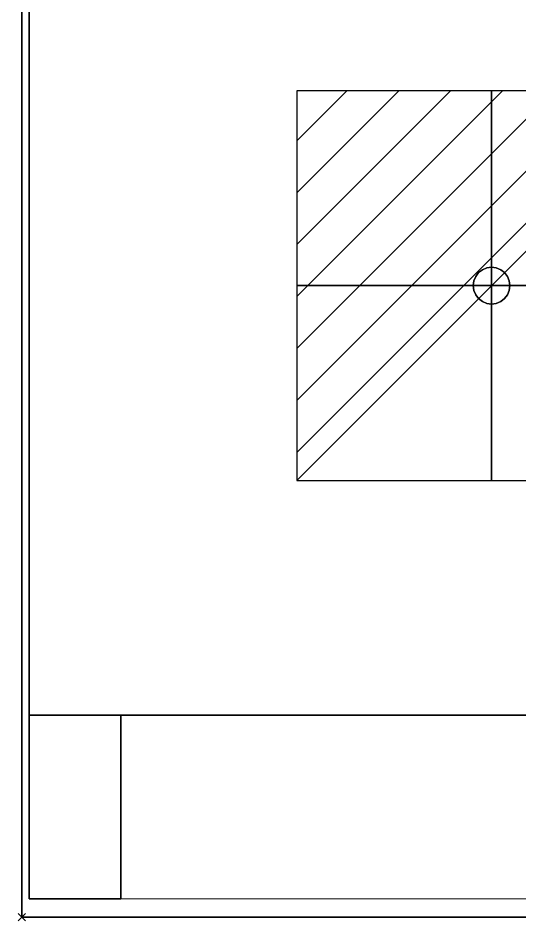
# Model space of a CAD drawing. Header units: millimetres. Extents: x -14 to 2116, y -1098 to 1.
# Drawn here: x -1 to 135.7, y -701 to -455.1 of the extents above; entities that cross this region are included whole.
import ezdxf

# ---------------------------------------------------------------- set-up
doc = ezdxf.new("R2010")
doc.units = ezdxf.units.MM
doc.header["$PDMODE"] = 3
doc.linetypes.add('NASCOSTA', pattern=[9.525, 6.35, -3.175])
for name, color, linetype in [('IQ_200_2D', 1, 'Continuous'), ('IQ_200_3D', 1, 'Continuous'), ('IQ_204_2D', 7, 'Continuous'), ('IQ_204_3D', 7, 'Continuous'), ('IQ_BLACK_3D', 250, 'Continuous'), ('IQ_BLUE_3D', 5, 'Continuous'), ('IQ_CON_ELECTRICITY_INT', 7, 'Continuous'), ('IQ_DARKGRAY_3D', 252, 'Continuous'), ('IQ_INS_3D', 3, 'Continuous')]:
    doc.layers.add(name, color=color, linetype=linetype)

# ---------------------------------------------------------------- blocks, each defined once
blk = doc.blocks.new('hpp_elx_rem_tn_l')
at = {"layer": 'IQ_200_3D', "lineweight": 9}
mesh = blk.add_polyface(dxfattribs=at)
corners = [(0, -50, 700), (0, -50, 47), (0, 0, 47), (0, 0, 700)]
mesh.append_faces([[corners[k] for k in face] for face in [(0, 1, 2, 3)]])
mesh = blk.add_polyface(dxfattribs=at)
corners = [(0, 0, 700), (0, 0, 47), (0, -50, 47), (0, -50, 700)]
mesh.append_faces([[corners[k] for k in face] for face in [(0, 1, 2, 3)]])
mesh = blk.add_polyface(dxfattribs=at)
corners = [(231, -50, 47), (0, -50, 47), (0, 0, 47), (231, 0, 47)]
mesh.append_faces([[corners[k] for k in face] for face in [(0, 1, 2, 3)]])
mesh = blk.add_polyface(dxfattribs=at)
corners = [(231, 0, 700), (0, 0, 700), (0, -50, 700), (231, -50, 700)]
mesh.append_faces([[corners[k] for k in face] for face in [(0, 1, 2, 3)]])
mesh = blk.add_polyface(dxfattribs=at)
corners = [(231, -50, 47), (231, -50, 700), (0, -50, 700), (0, -50, 47), (204.24, -50, 669.36), (206.24, -50, 667.36), (206.24, -50, 658.96), (206.24, -50, 598.36), (204.24, -50, 596.36), (26.76, -50, 596.36), (24.76, -50, 598.36), (24.76, -50, 664.06), (24.76, -50, 667.36), (26.76, -50, 669.36)]
mesh.append_faces([[corners[k] for k in face] for face in [(13, 2, 12), (9, 3, 8)]], dxfattribs={"vtx0": -1, "vtx1": -1})
mesh.append_faces([[corners[k] for k in face] for face in [(1, 4, 5), (1, 5, 6), (7, 0, 1, 6), (0, 7, 8, 3), (10, 2, 3)]], dxfattribs={"vtx0": -1, "vtx2": -1})
mesh.append_faces([[corners[k] for k in face] for face in [(11, 12, 2, 10), (9, 10, 3)]], dxfattribs={"vtx1": -1, "vtx2": -1})
mesh.append_faces([[corners[k] for k in face] for face in [(13, 4, 1, 2)]], dxfattribs={"vtx1": -1, "vtx3": -1})
at = {"layer": 'IQ_BLACK_3D', "lineweight": 9}
mesh = blk.add_polyface(dxfattribs=at)
corners = [(43.53, -50, 648.86), (43.53, -50, 608.86), (108.53, -50, 608.86), (108.53, -50, 648.86)]
mesh.append_faces([[corners[k] for k in face] for face in [(0, 1, 2, 3)]])
at = {"layer": 'IQ_BLUE_3D', "lineweight": 9}
mesh = blk.add_polyface(dxfattribs=at)
corners = [(206.24, -50, 658.96), (206.24, -50, 667.36), (204.24, -50, 669.36), (26.76, -50, 669.36), (24.76, -50, 667.36), (24.76, -50, 664.06), (115.38, -50, 664.06), (124.21, -50, 658.96)]
mesh.append_faces([[corners[k] for k in face] for face in [(3, 6, 2)]], dxfattribs={"vtx0": -1, "vtx1": -1})
mesh.append_faces([[corners[k] for k in face] for face in [(2, 6, 7)]], dxfattribs={"vtx0": -1, "vtx2": -1})
mesh.append_faces([[corners[k] for k in face] for face in [(0, 1, 2, 7)]], dxfattribs={"vtx2": -1})
mesh.append_faces([[corners[k] for k in face] for face in [(3, 4, 5, 6)]], dxfattribs={"vtx3": -1})
at = {"layer": 'IQ_DARKGRAY_3D', "lineweight": 9}
mesh = blk.add_polyface(dxfattribs=at)
corners = [(206.24, -50, 658.96), (124.21, -50, 658.96), (115.38, -50, 664.06), (24.76, -50, 664.06), (24.76, -50, 598.36), (26.76, -50, 596.36), (204.24, -50, 596.36), (206.24, -50, 598.36), (108.53, -50, 648.86), (108.53, -50, 608.86), (43.53, -50, 608.86), (43.53, -50, 648.86)]
mesh.append_faces([[corners[k] for k in face] for face in [(9, 6, 1, 8)]], dxfattribs={"vtx0": -1, "vtx1": -1, "vtx2": -1})
mesh.append_faces([[corners[k] for k in face] for face in [(8, 1, 2, 11), (11, 2, 3), (11, 3, 4)]], dxfattribs={"vtx0": -1, "vtx2": -1})
mesh.append_faces([[corners[k] for k in face] for face in [(0, 1, 6, 7)]], dxfattribs={"vtx1": -1})
mesh.append_faces([[corners[k] for k in face] for face in [(4, 5, 10, 11), (9, 10, 5, 6)]], dxfattribs={"vtx1": -1, "vtx3": -1})
blk = doc.blocks.new('*X2288')
at = {"color": 0}
for p, q in [((286.774344, 2204.447934), (296.618251, 2214.291842)), ((286.774344, 2205.862148), (295.204037, 2214.291842)), ((286.774344, 2207.276361), (293.789824, 2214.291842)), ((286.774344, 2208.690575), (292.37561, 2214.291842)), ((286.774344, 2210.104788), (290.961397, 2214.291842)), ((286.774344, 2211.519002), (289.547183, 2214.291842)), ((286.774344, 2212.933216), (288.13297, 2214.291842))]:
    blk.add_line(p, q, dxfattribs=at)
blk = doc.blocks.new('electricity')
for p, q in [((2.1213, 2.1213), (-2.1213, 2.1213)), ((-2.1213, 2.1213), (-2.1213, -2.1213)), ((-2.1213, -2.1213), (2.1213, 2.1213)), ((2.1213, -2.1213), (2.1213, 2.1213)), ((-2.1213, -2.1213), (2.1213, -2.1213))]:
    blk.add_line(p, q)
at = {"extrusion": (-1, 0, 0)}
for p, q in [((0, -2.1213, 2.1213), (0, 2.1213, 2.1213)), ((0, 2.1213, -2.1213), (0, -2.1213, -2.1213)), ((0, 2.1213, 2.1213), (0, 2.1213, -2.1213)), ((0, 2.1213, -2.1213), (0, -2.1213, 2.1213)), ((0, -2.1213, -2.1213), (0, -2.1213, 2.1213))]:
    blk.add_line(p, q, dxfattribs=at)
at = {"extrusion": (0, -1, 0)}
for p, q in [((2.1213, 0, 2.1213), (-2.1213, 0, 2.1213)), ((-2.1213, 0, -2.1213), (2.1213, 0, -2.1213)), ((-2.1213, 0, 2.1213), (-2.1213, 0, -2.1213)), ((-2.1213, 0, -2.1213), (2.1213, 0, 2.1213)), ((2.1213, 0, -2.1213), (2.1213, 0, 2.1213))]:
    blk.add_line(p, q, dxfattribs=at)
at = {"xscale": 0.4000000000000909, "yscale": 0.4000000000000909, "zscale": 0.4000000000000909}
blk.add_blockref('*X2288', (-116.8311, -883.5954), dxfattribs=at)
at = {"extrusion": (-1, 0, 0), "xscale": 0.3999999999999773, "yscale": 0.3999999999999773, "zscale": 0.3999999999999773}
blk.add_blockref('*X2288', (-116.8311, -883.5954), dxfattribs=at)
at = {"extrusion": (0, -1, 0), "xscale": 0.4000000000000909, "yscale": 0.4000000000000909, "zscale": 0.4000000000000909}
blk.add_blockref('*X2288', (-116.8311, -883.5954), dxfattribs=at)
blk = doc.blocks.new('iq_con_ele3d')
at = {"layer": 'IQ_204_3D'}
for points, invisible_edges in [([(-3.54, 3.54, -4.96), (-1.29, 4.83, -4.96), (0, 5, -4.96), (1.29, 4.83, -4.96)], 9), ([(0, 5, -4.96), (-1.29, 4.83, -4.96), (-1.29, 4.83), (0, 5)], 10), ([(0, 5), (1.29, 4.83), (1.29, 4.83, -4.96), (0, 5, -4.96)], 10), ([(-4.33, 2.5, -4.96), (-4.33, 2.5, -4.96), (-3.54, 3.54, -4.96), (-4.83, 1.29, -4.96)], 4), ([(-4.83, 1.29), (-4.33, 2.5), (-4.33, 2.5, -4.96), (-4.83, 1.29, -4.96)], 10), ([(-4.33, 2.5), (-3.54, 3.54), (-3.54, 3.54, -4.96), (-4.33, 2.5, -4.96)], 10), ([(1.29, 4.83, -4.96), (1.29, 4.83, -4.96), (2.5, 4.33, -4.96), (-3.54, 3.54, -4.96)], 13), ([(-2.5, 4.33, -4.96), (-2.5, 4.33, -4.96), (-1.29, 4.83, -4.96), (-3.54, 3.54, -4.96)], 4), ([(-3.54, 3.54, -4.96), (2.5, 4.33, -4.96), (3.54, 3.54, -4.96), (4.33, 2.5, -4.96)], 9), ([(-3.54, 3.54), (-2.5, 4.33), (-2.5, 4.33, -4.96), (-3.54, 3.54, -4.96)], 10), ([(-2.5, 4.33), (-1.29, 4.83), (-1.29, 4.83, -4.96), (-2.5, 4.33, -4.96)], 10), ([(1.29, 4.83), (2.5, 4.33), (2.5, 4.33, -4.96), (1.29, 4.83, -4.96)], 10), ([(2.5, 4.33), (3.54, 3.54), (3.54, 3.54, -4.96), (2.5, 4.33, -4.96)], 10), ([(3.54, 3.54), (4.33, 2.5), (4.33, 2.5, -4.96), (3.54, 3.54, -4.96)], 10), ([(4.33, 2.5, -4.96), (4.83, 1.29, -4.96), (5, 0, -4.96), (4.83, -1.29, -4.96)], 8), ([(4.33, 2.5), (4.83, 1.29), (4.83, 1.29, -4.96), (4.33, 2.5, -4.96)], 10), ([(-5, 0, -4.96), (-4.83, 1.29, -4.96), (-4.33, -2.5, -4.96), (-4.83, -1.29, -4.96)], 2), ([(-5, 0), (-4.83, 1.29), (-4.83, 1.29, -4.96), (-5, 0, -4.96)], 2), ([(-5, 0, -4.96), (-4.83, -1.29, -4.96), (-4.83, -1.29), (-5, 0)], 2), ([(5, 0, -4.96), (4.83, 1.29, -4.96), (4.83, 1.29), (5, 0)], 2), ([(5, 0), (4.83, -1.29), (4.83, -1.29, -4.96), (5, 0, -4.96)], 2), ([(-4.33, -2.5), (-4.83, -1.29), (-4.83, -1.29, -4.96), (-4.33, -2.5, -4.96)], 10), ([(-2.5, -4.33, -4.96), (4.83, -1.29, -4.96), (3.54, -3.54, -4.96), (2.5, -4.33, -4.96)], 11), ([(4.33, -2.5, -4.96), (4.33, -2.5, -4.96), (3.54, -3.54, -4.96), (4.83, -1.29, -4.96)], 4), ([(4.83, -1.29), (4.33, -2.5), (4.33, -2.5, -4.96), (4.83, -1.29, -4.96)], 10), ([(-3.54, -3.54, -4.96), (-3.54, -3.54, -4.96), (-4.33, -2.5, -4.96), (-2.5, -4.33, -4.96)], 4), ([(-3.54, -3.54), (-4.33, -2.5), (-4.33, -2.5, -4.96), (-3.54, -3.54, -4.96)], 10), ([(-2.5, -4.33), (-3.54, -3.54), (-3.54, -3.54, -4.96), (-2.5, -4.33, -4.96)], 10), ([(-1.29, -4.83, -4.96), (-1.29, -4.83, -4.96), (-2.5, -4.33, -4.96), (2.5, -4.33, -4.96)], 13), ([(-1.29, -4.83), (-2.5, -4.33), (-2.5, -4.33, -4.96), (-1.29, -4.83, -4.96)], 10), ([(0, -5, -4.96), (-1.29, -4.83, -4.96), (2.5, -4.33, -4.96), (1.29, -4.83, -4.96)], 2), ([(0, -5), (-1.29, -4.83), (-1.29, -4.83, -4.96), (0, -5, -4.96)], 10), ([(0, -5, -4.96), (1.29, -4.83, -4.96), (1.29, -4.83), (0, -5)], 10), ([(2.5, -4.33), (1.29, -4.83), (1.29, -4.83, -4.96), (2.5, -4.33, -4.96)], 10), ([(3.54, -3.54), (2.5, -4.33), (2.5, -4.33, -4.96), (3.54, -3.54, -4.96)], 10), ([(4.33, -2.5), (3.54, -3.54), (3.54, -3.54, -4.96), (4.33, -2.5, -4.96)], 10)]:
    blk.add_3dface(points, dxfattribs=dict(at, invisible_edges=invisible_edges))

msp = doc.modelspace()

# ---------------------------------------------------------------- linework, layer by layer
at = {"layer": 'IQ_200_2D'}
msp.add_lwpolyline([(0, 0), (2115, 0), (2115, -700), (0, -700)], close=True, dxfattribs=at)
at = {"layer": 'IQ_200_3D'}
for points in [[(2115, -700, 850), (0, -700, 850), (0, 0, 850), (2115, 0, 850)], [(2115, 0, 900), (0, 0, 900), (0, -700, 900), (2115, -700, 900)], [(0, -700, 900), (0, 0, 900), (0, 0, 850), (0, -700, 850)], [(2113, -645, 150), (2, -645, 150), (2, 0, 150), (2113, 0, 150)], [(27, -695, 198), (2, -695, 198), (2, -645, 198), (27, -645, 198)], [(27, -695, 850), (27, -695, 198), (27, -645, 198), (27, -645, 850)], [(2, -695, 850), (2, -695, 198), (27, -695, 198), (27, -695, 850)], [(2115, -700, 900), (0, -700, 900), (0, -700, 850), (2115, -700, 850)]]:
    msp.add_3dface(points, dxfattribs=at)
for points, invisible_edges in [([(2, -645, 198), (2, -695, 850), (2, 0, 850), (2, 0, 150)], 9), ([(2, -645, 150), (2, -645, 198), (2, 0, 150)], 2), ([(2, -695, 850), (2, -645, 198), (2, -695, 198)], 1), ([(27, -645, 198), (2, -645, 198), (2, -645, 150), (2113, -645, 150)], 8), ([(2113, -645, 150), (2113, -645, 198), (2088, -645, 198), (27, -645, 198)], 12), ([(27, -645, 198), (27, -695, 198), (27, -695, 719.83), (27, -645, 826)], 4), ([(2088, -645, 198), (2088, -645, 850), (27, -645, 850), (27, -645, 198)], 8), ([(2088, -645, 198), (2088, -645, 850), (27, -645, 850), (27, -645, 198)], 4)]:
    msp.add_3dface(points, dxfattribs=dict(at, invisible_edges=invisible_edges))
at = {"layer": 'IQ_204_2D', "linetype": 'NASCOSTA', "ltscale": 10}
msp.add_line((2, -645), (2113, -645), dxfattribs=at)
at = {"layer": 'IQ_204_2D', "color": 7, "linetype": 'NASCOSTA', "ltscale": 10}
msp.add_lwpolyline([(2, 0), (2113, 0), (2113, -645), (2, -645)], close=True, dxfattribs=at)
at = {"layer": 'IQ_INS_3D'}
msp.add_point((0, -700), dxfattribs=at)

# ---------------------------------------------------------------- block references
msp.add_blockref('hpp_elx_rem_tn_l', (27, -645, 150))
at = {"layer": 'IQ_204_3D'}
msp.add_blockref('iq_con_ele3d', (128, -528, 150), dxfattribs=at)
at = {"layer": 'IQ_CON_ELECTRICITY_INT', "xscale": 25, "yscale": 25, "zscale": 25}
msp.add_blockref('electricity', (128, -528), dxfattribs=at)

doc.saveas('drawing.dxf')
